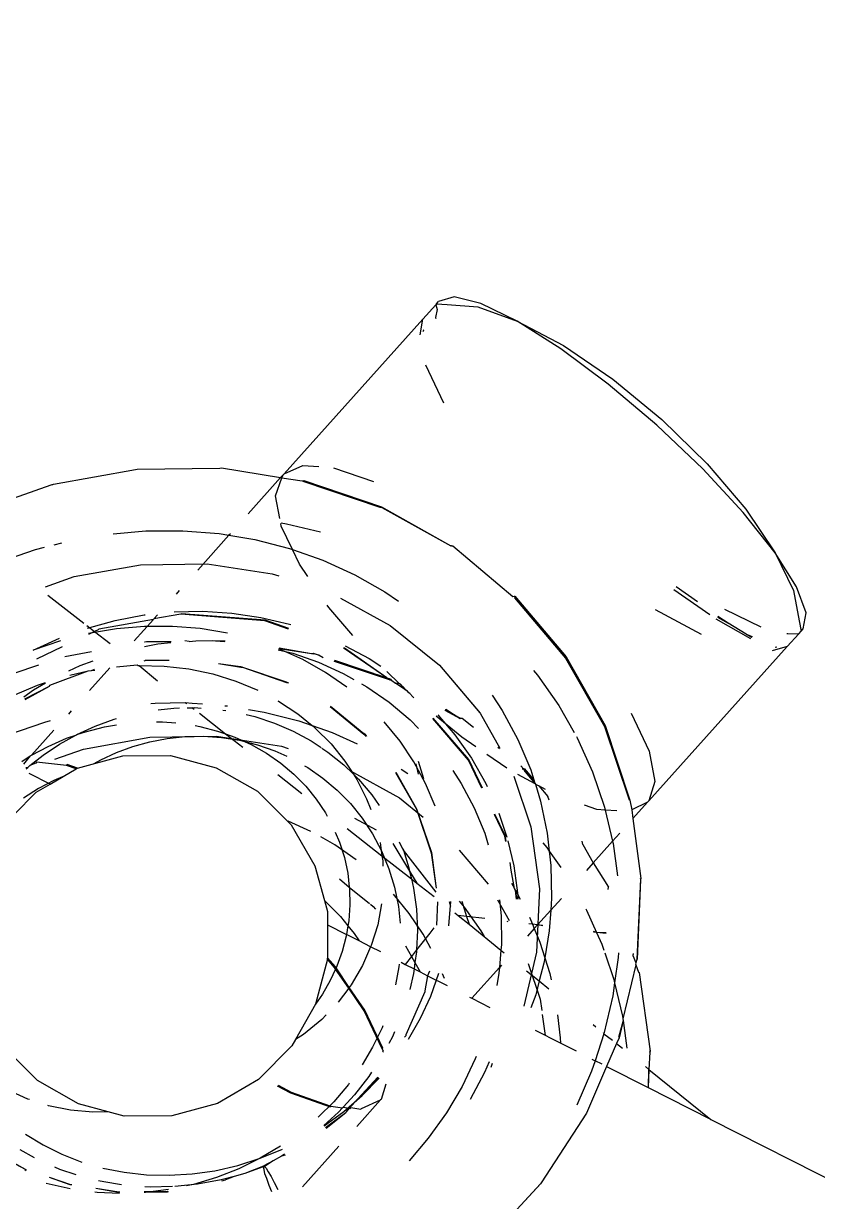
# Model space of a CAD drawing. Header units: millimetres. Extents: x -12551121 to 353735, y 112272 to 285506.
# Drawn here: x 95773.2 to 95814.5, y 175612.5 to 175673.8 of the extents above; entities that cross this region are included whole.
import ezdxf

# ---------------------------------------------------------------- set-up
doc = ezdxf.new("R2010")
doc.units = ezdxf.units.MM
doc.header["$MEASUREMENT"] = 0
doc.layers.add('+AT9-HATCH', color=8, linetype='Continuous')
doc.layers.add('+AT9_Hardscape', color=1, linetype='Continuous')

# ---------------------------------------------------------------- blocks, each defined once
blk = doc.blocks.new('hammock')
at = {"layer": '+AT9_Hardscape', "color": 1}
for p, q in [((-858.888, -1365.152), (-859.693, -1365.399)), ((-857.491, -1365.501), (-858.888, -1365.152)), ((-860.52, -1366.32), (-859.842, -1365.565)), ((-859.773, -1365.813), (-859.852, -1366.227)), ((-859.804, -1365.523), (-859.842, -1365.565)), ((-859.842, -1365.565), (-859.773, -1365.813)), ((-859.804, -1365.523), (-859.693, -1365.399)), ((-859.804, -1365.523), (-859.255, -1365.561)), ((-859.255, -1365.561), (-857.654, -1365.682)), ((-857.654, -1365.682), (-855.598, -1366.423)), ((-855.598, -1366.423), (-857.491, -1365.501)), ((-867.726, -1374.35), (-860.52, -1366.32)), ((-860.659, -1367.126), (-860.52, -1366.32)), ((-859.852, -1366.227), (-859.834, -1366.276)), ((-853.338, -1367.856), (-855.598, -1366.423)), ((-855.598, -1366.423), (-853.19, -1367.69)), ((-860.469, -1366.913), (-860.507, -1366.956)), ((-860.501, -1366.863), (-860.469, -1366.913)), ((-853.19, -1367.69), (-850.632, -1369.441)), ((-850.865, -1369.701), (-853.338, -1367.856)), ((-859.421, -1370.683), (-860.366, -1368.705)), ((-850.632, -1369.441), (-848.085, -1371.54)), ((-848.348, -1371.833), (-850.865, -1369.701)), ((-845.957, -1374.106), (-848.348, -1371.833)), ((-848.085, -1371.54), (-845.724, -1373.846)), ((-845.724, -1373.846), (-843.708, -1376.2)), ((-879.723, -1374.897), (-875.454, -1374.131)), ((-875.454, -1374.131), (-875.374, -1374.113)), ((-875.374, -1374.113), (-871.075, -1374.068)), ((-871.075, -1374.068), (-870.991, -1374.049)), ((-870.991, -1374.049), (-867.91, -1374.555)), ((-867.787, -1374.418), (-867.91, -1374.555)), ((-867.84, -1374.566), (-867.787, -1374.418)), ((-867.787, -1374.418), (-867.726, -1374.35)), ((-867.726, -1374.35), (-866.759, -1373.923)), ((-866.759, -1373.923), (-865.918, -1373.985)), ((-865.155, -1374.041), (-863.084, -1374.765)), ((-843.856, -1376.366), (-845.957, -1374.106)), ((-883.987, -1376.395), (-879.844, -1374.934)), ((-879.844, -1374.934), (-879.803, -1374.915)), ((-879.803, -1374.915), (-879.752, -1374.906)), ((-879.752, -1374.906), (-879.723, -1374.897)), ((-869.592, -1376.43), (-867.91, -1374.555)), ((-868.169, -1375.494), (-867.84, -1374.566)), ((-867.91, -1374.555), (-867.84, -1374.566)), ((-867.84, -1374.566), (-866.797, -1374.727)), ((-866.797, -1374.727), (-866.708, -1374.709)), ((-866.797, -1374.727), (-866.699, -1374.754)), ((-866.708, -1374.709), (-862.655, -1376.072)), ((-866.699, -1374.754), (-862.751, -1376.087)), ((-867.951, -1376.682), (-868.169, -1375.494)), ((-862.751, -1376.087), (-862.652, -1376.114)), ((-862.655, -1376.072), (-859.06, -1378.107)), ((-862.652, -1376.114), (-859.06, -1378.107)), ((-843.708, -1376.2), (-842.189, -1378.458)), ((-867.878, -1377.076), (-867.902, -1376.947)), ((-867.887, -1376.908), (-867.598, -1376.951)), ((-867.598, -1376.951), (-865.83, -1377.37)), ((-842.189, -1378.458), (-843.856, -1376.366)), ((-876.622, -1377.47), (-874.916, -1377.322)), ((-874.916, -1377.322), (-872.998, -1377.316)), ((-872.998, -1377.316), (-871.105, -1377.468)), ((-872.224, -1379.362), (-870.6, -1377.552)), ((-871.105, -1377.468), (-870.6, -1377.552)), ((-870.527, -1377.471), (-870.6, -1377.552)), ((-870.6, -1377.552), (-869.249, -1377.777)), ((-867.3, -1378.291), (-867.878, -1377.076)), ((-880.664, -1378.301), (-880.19, -1378.18)), ((-879.683, -1378.05), (-879.299, -1377.952)), ((-869.249, -1377.777), (-867.446, -1378.24)), ((-859.015, -1378.105), (-859.06, -1378.107)), ((-859.015, -1378.105), (-858.955, -1378.097)), ((-858.955, -1378.097), (-855.832, -1380.729)), ((-882.528, -1378.942), (-880.664, -1378.301)), ((-867.446, -1378.24), (-867.3, -1378.291)), ((-866.936, -1379.056), (-867.3, -1378.291)), ((-867.3, -1378.291), (-865.709, -1378.851)), ((-841.068, -1380.24), (-842.189, -1378.458)), ((-842.189, -1378.458), (-841.23, -1380.421)), ((-878.655, -1379.704), (-875.208, -1379.083)), ((-878.655, -1379.704), (-875.208, -1379.083)), ((-878.655, -1379.704), (-875.208, -1379.083)), ((-875.208, -1379.083), (-871.736, -1379.033)), ((-875.208, -1379.083), (-871.736, -1379.033)), ((-875.208, -1379.083), (-871.736, -1379.033)), ((-871.736, -1379.033), (-868.343, -1379.556)), ((-871.736, -1379.033), (-868.343, -1379.556)), ((-871.736, -1379.033), (-868.343, -1379.556)), ((-866.499, -1379.696), (-866.936, -1379.056)), ((-865.709, -1378.851), (-864.051, -1379.604)), ((-880.134, -1380.228), (-878.655, -1379.704)), ((-880.134, -1380.228), (-878.655, -1379.704)), ((-880.134, -1380.228), (-878.655, -1379.704)), ((-868.343, -1379.556), (-868.009, -1379.668)), ((-868.343, -1379.556), (-868.009, -1379.668)), ((-868.343, -1379.556), (-868.009, -1379.668)), ((-864.051, -1379.604), (-862.483, -1380.494)), ((-873.185, -1380.433), (-873.349, -1380.616)), ((-862.483, -1380.494), (-861.783, -1380.981)), ((-847.456, -1380.377), (-845.584, -1381.674)), ((-846.232, -1381.023), (-847.328, -1380.234)), ((-841.23, -1380.421), (-840.937, -1382)), ((-840.57, -1381.591), (-841.068, -1380.24)), ((-880.013, -1380.67), (-878.156, -1382.119)), ((-865.404, -1381.301), (-865.483, -1381.186)), ((-864.794, -1380.821), (-862.206, -1382.237)), ((-864.794, -1380.821), (-862.206, -1382.237)), ((-864.794, -1380.821), (-862.206, -1382.237)), ((-855.832, -1380.729), (-855.77, -1380.725)), ((-855.77, -1380.725), (-855.722, -1380.722)), ((-855.729, -1380.759), (-855.77, -1380.725)), ((-855.729, -1380.759), (-855.747, -1380.803)), ((-855.747, -1380.803), (-853.086, -1383.941)), ((-853.064, -1383.902), (-855.729, -1380.759)), ((-855.722, -1380.722), (-853.054, -1383.869)), ((-876.511, -1381.979), (-875.011, -1381.698)), ((-875.011, -1381.698), (-874.964, -1381.693)), ((-873.094, -1381.659), (-874.503, -1381.901)), ((-874.314, -1381.691), (-874.503, -1381.901)), ((-873.447, -1381.539), (-871.964, -1381.508)), ((-873.071, -1381.634), (-873.094, -1381.659)), ((-868.731, -1381.996), (-873.094, -1381.659)), ((-868.708, -1381.97), (-873.071, -1381.634)), ((-871.964, -1381.508), (-870.441, -1381.603)), ((-870.441, -1381.603), (-868.935, -1381.827)), ((-868.935, -1381.827), (-867.457, -1382.177)), ((-864.153, -1382.765), (-865.404, -1381.301)), ((-846.012, -1382.718), (-848.406, -1381.436)), ((-845.192, -1381.805), (-844.628, -1382.118)), ((-844.628, -1382.118), (-845.173, -1381.784)), ((-844.824, -1381.394), (-842.931, -1382.317)), ((-840.729, -1382.418), (-840.57, -1381.591)), ((-877.986, -1382.251), (-877.593, -1382.558)), ((-877.964, -1382.377), (-876.511, -1381.979)), ((-876.45, -1382.42), (-877.913, -1382.669)), ((-877.396, -1382.464), (-877.593, -1382.558)), ((-877.373, -1382.438), (-877.396, -1382.464)), ((-874.526, -1381.927), (-877.373, -1382.438)), ((-874.984, -1382.293), (-876.45, -1382.42)), ((-875.53, -1383.046), (-874.526, -1381.927)), ((-873.527, -1382.289), (-874.984, -1382.293)), ((-874.503, -1381.901), (-874.526, -1381.927)), ((-872.089, -1382.404), (-873.527, -1382.289)), ((-870.683, -1382.639), (-872.089, -1382.404)), ((-867.495, -1382.431), (-868.731, -1381.996)), ((-867.48, -1382.402), (-868.708, -1381.97)), ((-867.457, -1382.177), (-867.381, -1382.202)), ((-862.206, -1382.237), (-859.647, -1384.315)), ((-862.206, -1382.237), (-859.647, -1384.315)), ((-862.206, -1382.237), (-859.647, -1384.315)), ((-845.27, -1381.892), (-843.473, -1382.921)), ((-843.696, -1382.69), (-844.628, -1382.118)), ((-840.937, -1382), (-840.84, -1382.542)), ((-840.84, -1382.542), (-840.729, -1382.418)), ((-880.786, -1383.529), (-879.409, -1382.899)), ((-879.362, -1383.039), (-880.786, -1383.529)), ((-877.593, -1382.558), (-877.906, -1382.708)), ((-877.593, -1382.558), (-876.786, -1383.187)), ((-874.97, -1383.098), (-874.889, -1383.08)), ((-874.889, -1383.08), (-873.611, -1383.079)), ((-872.66, -1383.07), (-872.899, -1383.051)), ((-872.66, -1383.07), (-872.329, -1383.048)), ((-872.329, -1383.048), (-871.475, -1383.033)), ((-871.475, -1383.033), (-871.295, -1383.045)), ((-871.295, -1383.045), (-870.8, -1383.038)), ((-871.295, -1383.045), (-870.812, -1383.078)), ((-843.41, -1382.851), (-843.696, -1382.69)), ((-843.696, -1382.69), (-843.379, -1382.816)), ((-843.696, -1382.69), (-843.41, -1382.851)), ((-843.41, -1382.851), (-843.442, -1382.886)), ((-843.379, -1382.816), (-843.41, -1382.851)), ((-841.585, -1382.653), (-841.534, -1382.666)), ((-841.555, -1383.339), (-840.955, -1382.671)), ((-841.534, -1382.666), (-840.955, -1382.671)), ((-840.955, -1382.671), (-840.84, -1382.542)), ((-879.273, -1383.363), (-880.606, -1384.002)), ((-879.14, -1383.85), (-877.75, -1383.599)), ((-874.998, -1383.335), (-874.295, -1383.202)), ((-874.995, -1383.103), (-874.97, -1383.098)), ((-874.295, -1383.202), (-873.616, -1383.132)), ((-868.031, -1383.506), (-867.284, -1383.692)), ((-866.751, -1384.02), (-868.004, -1383.451)), ((-867.995, -1383.435), (-866.312, -1383.694)), ((-867.981, -1383.405), (-866.312, -1383.694)), ((-867.284, -1383.692), (-865.945, -1384.155)), ((-866.312, -1383.694), (-866.223, -1383.676)), ((-866.312, -1383.694), (-866.214, -1383.721)), ((-866.223, -1383.676), (-865.899, -1383.785)), ((-864.603, -1383.45), (-864.645, -1383.435)), ((-864.58, -1383.424), (-864.625, -1383.408)), ((-862.391, -1384.965), (-864.603, -1383.45)), ((-862.391, -1384.965), (-864.58, -1383.424)), ((-864.545, -1383.298), (-863.307, -1383.968)), ((-848.762, -1391.369), (-841.555, -1383.339)), ((-841.555, -1383.339), (-842.341, -1383.565)), ((-842.097, -1383.38), (-842.182, -1383.387)), ((-881.764, -1384.716), (-880.493, -1384.298)), ((-878.334, -1384.325), (-877.667, -1384.077)), ((-876.442, -1384.393), (-875.374, -1384.289)), ((-875.374, -1384.289), (-875.327, -1384.326)), ((-875.009, -1384.081), (-874.959, -1384.072)), ((-874.959, -1384.072), (-873.714, -1384.054)), ((-874.959, -1384.072), (-874.936, -1384.054)), ((-874.936, -1384.054), (-873.714, -1384.054)), ((-871.151, -1384.228), (-869.976, -1384.406)), ((-871.151, -1384.228), (-869.993, -1384.381)), ((-865.569, -1384.691), (-866.751, -1384.02)), ((-865.899, -1383.785), (-866.214, -1383.721)), ((-865.945, -1384.155), (-864.654, -1384.736)), ((-865.899, -1383.785), (-865.694, -1383.902)), ((-865.128, -1384.092), (-862.266, -1385.054)), ((-862.391, -1384.965), (-865.128, -1384.092)), ((-865.1, -1384.054), (-862.391, -1384.965)), ((-863.307, -1383.968), (-862.705, -1384.368)), ((-859.647, -1384.315), (-857.535, -1386.805)), ((-859.647, -1384.315), (-857.535, -1386.805)), ((-859.647, -1384.315), (-857.542, -1386.793)), ((-853.086, -1383.941), (-851.069, -1387.504)), ((-851.044, -1387.47), (-853.064, -1383.902)), ((-853.054, -1383.869), (-851.032, -1387.441)), ((-879.909, -1385.344), (-877.928, -1384.6)), ((-878.932, -1384.605), (-878.334, -1384.325)), ((-878.872, -1384.823), (-877.928, -1384.6)), ((-877.928, -1384.6), (-877.743, -1384.578)), ((-876.793, -1384.453), (-877.849, -1385.63)), ((-877.743, -1384.578), (-877.588, -1384.523)), ((-877.743, -1384.578), (-877.582, -1384.56)), ((-875.327, -1384.326), (-875.273, -1384.322)), ((-875.273, -1384.322), (-873.963, -1384.358)), ((-875.273, -1384.322), (-874.315, -1385.115)), ((-873.963, -1384.358), (-872.68, -1384.507)), ((-872.68, -1384.507), (-871.434, -1384.767)), ((-871.434, -1384.767), (-870.235, -1385.135)), ((-869.993, -1384.381), (-869.901, -1384.42)), ((-869.976, -1384.406), (-869.901, -1384.42)), ((-869.901, -1384.42), (-869.871, -1384.402)), ((-869.901, -1384.42), (-867.625, -1385.177)), ((-869.901, -1384.42), (-867.612, -1385.201)), ((-864.465, -1385.458), (-865.569, -1384.691)), ((-864.654, -1384.736), (-864.106, -1385.046)), ((-861.724, -1385.283), (-862.384, -1384.639)), ((-854.756, -1384.583), (-854.547, -1384.828)), ((-854.547, -1384.828), (-853.439, -1386.407)), ((-881.829, -1385.882), (-880.555, -1385.341)), ((-881.221, -1386.063), (-879.939, -1385.394)), ((-881.208, -1386.089), (-879.939, -1385.394)), ((-880.774, -1385.599), (-880.138, -1385.232)), ((-880.555, -1385.341), (-880.148, -1385.207)), ((-879.939, -1385.394), (-879.909, -1385.344)), ((-870.235, -1385.135), (-869.095, -1385.607)), ((-867.625, -1385.177), (-867.559, -1385.208)), ((-867.612, -1385.201), (-867.559, -1385.208)), ((-867.559, -1385.208), (-867.534, -1385.216)), ((-867.534, -1385.216), (-867.495, -1385.237)), ((-863.697, -1385.277), (-863.422, -1385.432)), ((-863.422, -1385.432), (-862.26, -1386.24)), ((-862.391, -1384.965), (-862.271, -1385.005)), ((-862.271, -1385.005), (-862.17, -1385.039)), ((-862.266, -1385.054), (-862.271, -1385.005)), ((-862.266, -1385.054), (-862.237, -1385.07)), ((-862.237, -1385.07), (-862.168, -1385.082)), ((-862.17, -1385.039), (-862.168, -1385.082)), ((-862.168, -1385.082), (-862.126, -1385.104)), ((-862.126, -1385.104), (-861.934, -1385.236)), ((-861.724, -1385.283), (-861.934, -1385.236)), ((-861.392, -1385.607), (-861.934, -1385.236)), ((-861.645, -1385.326), (-861.724, -1385.283)), ((-861.628, -1385.377), (-861.645, -1385.326)), ((-861.557, -1385.416), (-861.628, -1385.377)), ((-861.557, -1385.416), (-861.5, -1385.474)), ((-861.392, -1385.607), (-861.5, -1385.474)), ((-881.277, -1385.95), (-880.774, -1385.599)), ((-868.058, -1386.157), (-868.021, -1386.176)), ((-861.318, -1385.658), (-861.392, -1385.607)), ((-861.249, -1385.747), (-861.318, -1385.658)), ((-861.191, -1385.786), (-861.249, -1385.747)), ((-861.028, -1385.962), (-861.191, -1385.786)), ((-860.982, -1386.001), (-861.028, -1385.962)), ((-856.914, -1385.876), (-856.382, -1386.671)), ((-878.798, -1386.688), (-878.949, -1386.856)), ((-874.668, -1386.31), (-874.431, -1386.289)), ((-874.431, -1386.289), (-872.87, -1386.242)), ((-874.286, -1386.625), (-873.462, -1386.54)), ((-873.462, -1386.54), (-873.17, -1386.534)), ((-872.87, -1386.242), (-872.798, -1386.298)), ((-872.87, -1386.242), (-872.514, -1386.283)), ((-872.78, -1386.526), (-872.514, -1386.52)), ((-872.537, -1386.502), (-872.514, -1386.52)), ((-872.514, -1386.283), (-871.971, -1386.326)), ((-872.514, -1386.52), (-872.399, -1386.518)), ((-872.514, -1386.52), (-872.407, -1386.604)), ((-872.399, -1386.518), (-872.045, -1386.54)), ((-870.92, -1386.646), (-870.767, -1386.668)), ((-870.818, -1386.419), (-870.674, -1386.431)), ((-869.579, -1386.609), (-868.764, -1386.745)), ((-868.764, -1386.745), (-866.961, -1387.207)), ((-868.021, -1386.176), (-867.024, -1386.837)), ((-865.341, -1386.46), (-863.58, -1387.89)), ((-865.323, -1386.44), (-863.574, -1387.855)), ((-862.26, -1386.24), (-861.178, -1387.153)), ((-859.366, -1386.641), (-858.576, -1387.074)), ((-858.576, -1387.074), (-859.345, -1386.627)), ((-859.312, -1386.603), (-858.576, -1387.074)), ((-856.382, -1386.671), (-855.568, -1388.18)), ((-853.439, -1386.407), (-852.64, -1387.81)), ((-882.044, -1387.909), (-880.179, -1387.268)), ((-880.179, -1387.268), (-879.882, -1387.192)), ((-877.565, -1387.481), (-876.578, -1387.123)), ((-876.578, -1387.123), (-876.457, -1387.09)), ((-874.376, -1387.257), (-874.055, -1387.256)), ((-874.055, -1387.256), (-873.358, -1387.312)), ((-872.139, -1386.812), (-870.772, -1387.878)), ((-869.712, -1386.876), (-869.247, -1386.986)), ((-869.247, -1386.986), (-868.238, -1387.319)), ((-868.238, -1387.319), (-867.263, -1387.74)), ((-867.024, -1386.837), (-866.276, -1387.448)), ((-866.961, -1387.207), (-866.276, -1387.448)), ((-861.701, -1388.258), (-862.525, -1387.249)), ((-861.178, -1387.153), (-860.745, -1387.595)), ((-858.145, -1389.246), (-860, -1387.08)), ((-858.122, -1389.22), (-859.972, -1387.061)), ((-858.481, -1388.061), (-859.822, -1386.957)), ((-859.725, -1386.89), (-858.843, -1387.924)), ((-858.53, -1387.072), (-858.576, -1387.074)), ((-858.53, -1387.072), (-858.471, -1387.064)), ((-858.471, -1387.064), (-857.884, -1387.54)), ((-857.535, -1386.805), (-856.506, -1388.625)), ((-857.535, -1386.805), (-856.506, -1388.625)), ((-857.535, -1386.805), (-856.506, -1388.625)), ((-849.675, -1386.8), (-848.732, -1388.78)), ((-879.7, -1387.693), (-880.867, -1388.993)), ((-879.417, -1388.42), (-878.572, -1387.947)), ((-879.045, -1388.11), (-878.572, -1387.947)), ((-878.572, -1387.947), (-878.513, -1387.915)), ((-878.513, -1387.915), (-877.565, -1387.481)), ((-878.513, -1387.915), (-878.062, -1387.772)), ((-878.062, -1387.772), (-877.064, -1387.517)), ((-877.064, -1387.517), (-876.44, -1387.411)), ((-872.36, -1387.454), (-872.115, -1387.495)), ((-872.115, -1387.495), (-871.187, -1387.733)), ((-871.187, -1387.733), (-870.772, -1387.878)), ((-870.772, -1387.878), (-870.296, -1388.046)), ((-870.772, -1387.878), (-869.877, -1388.577)), ((-867.263, -1387.74), (-866.33, -1388.245)), ((-866.276, -1387.448), (-866.11, -1387.583)), ((-866.276, -1387.448), (-865.224, -1387.818)), ((-866.11, -1387.583), (-865.289, -1388.407)), ((-865.224, -1387.818), (-863.933, -1388.405)), ((-863.58, -1387.89), (-863.468, -1388.023)), ((-863.484, -1387.933), (-863.574, -1387.855)), ((-863.484, -1387.933), (-863.447, -1388.005)), ((-858.843, -1387.924), (-857.982, -1389.15)), ((-851.069, -1387.504), (-849.782, -1391.312)), ((-849.742, -1391.323), (-851.044, -1387.47)), ((-851.032, -1387.441), (-849.742, -1391.323)), ((-880.867, -1388.993), (-880.004, -1388.53)), ((-880.27, -1388.993), (-879.417, -1388.42)), ((-880.004, -1388.53), (-879.045, -1388.11)), ((-878.17, -1388.672), (-874.723, -1388.05)), ((-878.17, -1388.672), (-874.723, -1388.05)), ((-876.455, -1388.851), (-875.603, -1388.535)), ((-875.603, -1388.535), (-874.717, -1388.288)), ((-874.723, -1388.05), (-871.251, -1388)), ((-874.723, -1388.05), (-871.251, -1388)), ((-874.717, -1388.288), (-873.805, -1388.115)), ((-873.805, -1388.115), (-872.874, -1388.02)), ((-872.893, -1388.024), (-871.251, -1388)), ((-872.874, -1388.02), (-871.933, -1388.003)), ((-871.933, -1388.003), (-870.988, -1388.068)), ((-871.251, -1388), (-867.859, -1388.523)), ((-871.251, -1388), (-867.859, -1388.523)), ((-871.251, -1388), (-867.859, -1388.523)), ((-870.988, -1388.068), (-870.049, -1388.216)), ((-870.296, -1388.046), (-869.449, -1388.431)), ((-870.049, -1388.216), (-869.122, -1388.446)), ((-869.449, -1388.431), (-868.651, -1388.884)), ((-869.122, -1388.446), (-868.216, -1388.759)), ((-867.859, -1388.523), (-867.524, -1388.635)), ((-867.859, -1388.523), (-867.524, -1388.635)), ((-867.859, -1388.523), (-867.524, -1388.635)), ((-866.33, -1388.245), (-865.804, -1388.595)), ((-865.289, -1388.407), (-864.565, -1389.3)), ((-860.983, -1389.332), (-861.701, -1388.258)), ((-857.75, -1388.561), (-858.481, -1388.061)), ((-856.608, -1388.577), (-856.533, -1388.638)), ((-855.568, -1388.18), (-854.904, -1389.752)), ((-852.52, -1388.021), (-852.484, -1388.085)), ((-852.484, -1388.085), (-851.691, -1389.85)), ((-881.371, -1389.312), (-880.932, -1389.028)), ((-880.932, -1389.028), (-881.283, -1389.457)), ((-880.95, -1389.534), (-880.27, -1388.993)), ((-880.932, -1389.028), (-880.867, -1388.993)), ((-879.65, -1389.195), (-878.17, -1388.672)), ((-879.65, -1389.195), (-878.17, -1388.672)), ((-878.481, -1389.666), (-876.112, -1389.021)), ((-877.269, -1389.234), (-876.455, -1388.851)), ((-876.112, -1389.021), (-873.645, -1389.012)), ((-873.645, -1389.012), (-871.261, -1389.641)), ((-868.651, -1388.884), (-867.908, -1389.4)), ((-868.216, -1388.759), (-867.588, -1389.042)), ((-865.767, -1388.619), (-865.447, -1388.832)), ((-865.447, -1388.832), (-864.622, -1389.498)), ((-857.412, -1390.702), (-858.122, -1389.22)), ((-857.982, -1389.15), (-857.24, -1390.455)), ((-856.141, -1389.661), (-857.185, -1388.947)), ((-848.732, -1388.78), (-848.441, -1390.362)), ((-881.065, -1389.626), (-881.168, -1389.648)), ((-881.139, -1389.695), (-881.065, -1389.626)), ((-881.065, -1389.626), (-880.95, -1389.534)), ((-880.647, -1389.398), (-880.95, -1389.534)), ((-880.611, -1389.358), (-880.647, -1389.398)), ((-879.046, -1389.519), (-880.611, -1389.358)), ((-879.905, -1390.492), (-878.54, -1389.697)), ((-879.01, -1389.48), (-879.046, -1389.519)), ((-878.54, -1389.697), (-879.046, -1389.519)), ((-878.481, -1389.666), (-879.01, -1389.48)), ((-878.54, -1389.697), (-878.481, -1389.666)), ((-877.604, -1389.427), (-877.269, -1389.234)), ((-871.261, -1389.641), (-869.12, -1390.866)), ((-867.908, -1389.4), (-867.226, -1389.974)), ((-866.662, -1389.537), (-866.501, -1389.628)), ((-866.501, -1389.628), (-865.707, -1390.179)), ((-864.622, -1389.498), (-864.12, -1389.985)), ((-864.565, -1389.3), (-864.12, -1389.985)), ((-864.31, -1389.788), (-861.721, -1391.205)), ((-864.31, -1389.788), (-861.721, -1391.205)), ((-864.31, -1389.788), (-861.721, -1391.205)), ((-861.639, -1389.711), (-861.298, -1389.948)), ((-860.374, -1390.46), (-860.983, -1389.332)), ((-860.885, -1389.447), (-860.757, -1389.974)), ((-860.76, -1389.299), (-860.479, -1390.2)), ((-858.954, -1389.786), (-858.511, -1390.458)), ((-857.442, -1390.713), (-858.145, -1389.246)), ((-855.418, -1389.542), (-855.285, -1389.692)), ((-855.347, -1389.696), (-855.285, -1389.692)), ((-855.285, -1389.692), (-855.237, -1389.69)), ((-855.244, -1389.726), (-855.285, -1389.692)), ((-855.244, -1389.726), (-855.262, -1389.77)), ((-855.262, -1389.77), (-854.677, -1390.476)), ((-854.74, -1390.276), (-855.244, -1389.726)), ((-855.237, -1389.69), (-854.74, -1390.276)), ((-854.904, -1389.752), (-854.74, -1390.276)), ((-879.905, -1390.492), (-880.989, -1389.942)), ((-879.705, -1390.305), (-880.51, -1390.729)), ((-879.255, -1390.114), (-879.705, -1390.305)), ((-868.06, -1389.994), (-866.8, -1390.977)), ((-867.226, -1389.974), (-866.608, -1390.6)), ((-865.707, -1390.179), (-864.965, -1390.805)), ((-864.12, -1389.985), (-863.861, -1390.237)), ((-864.12, -1389.985), (-863.946, -1390.254)), ((-863.946, -1390.254), (-863.436, -1391.259)), ((-863.861, -1390.237), (-863.172, -1391.045)), ((-861.937, -1389.883), (-860.846, -1391.805)), ((-861.915, -1389.871), (-860.836, -1391.777)), ((-861.915, -1389.871), (-860.846, -1391.805)), ((-855.782, -1390.085), (-854.896, -1392.709)), ((-855.782, -1390.085), (-854.896, -1392.709)), ((-855.782, -1390.085), (-854.896, -1392.709)), ((-854.677, -1390.476), (-855.564, -1390.002)), ((-854.74, -1390.276), (-854.686, -1390.45)), ((-851.691, -1389.85), (-851.066, -1391.69)), ((-848.441, -1390.362), (-848.762, -1391.369)), ((-881.797, -1392.093), (-880.623, -1390.91)), ((-880.51, -1390.729), (-881.284, -1391.225)), ((-880.623, -1390.91), (-879.905, -1390.492)), ((-869.12, -1390.866), (-867.369, -1392.604)), ((-866.608, -1390.6), (-866.058, -1391.274)), ((-864.965, -1390.805), (-864.283, -1391.502)), ((-863.172, -1391.045), (-862.781, -1391.602)), ((-859.878, -1391.635), (-860.374, -1390.46)), ((-858.511, -1390.458), (-857.842, -1391.722)), ((-857.24, -1390.455), (-857.17, -1390.61)), ((-854.686, -1390.45), (-854.652, -1390.489)), ((-854.677, -1390.476), (-854.686, -1390.45)), ((-854.652, -1390.489), (-854.677, -1390.476)), ((-854.652, -1390.489), (-854.395, -1391.375)), ((-854.652, -1390.489), (-854.482, -1390.58)), ((-854.134, -1390.766), (-854.482, -1390.58)), ((-854.482, -1390.58), (-854.008, -1391.14)), ((-866.058, -1391.274), (-865.579, -1391.989)), ((-864.283, -1391.502), (-863.668, -1392.264)), ((-863.436, -1391.259), (-863.226, -1391.814)), ((-861.721, -1391.205), (-860.49, -1392.205)), ((-861.721, -1391.205), (-860.49, -1392.205)), ((-861.721, -1391.205), (-860.49, -1392.205)), ((-854.395, -1391.375), (-854.043, -1393.037)), ((-853.946, -1391.322), (-854.008, -1391.14)), ((-851.455, -1391.815), (-852.103, -1391.588)), ((-849.742, -1391.323), (-849.647, -1391.835)), ((-848.823, -1391.438), (-849.647, -1391.835)), ((-848.823, -1391.438), (-849.585, -1392.287)), ((-848.823, -1391.438), (-848.762, -1391.369)), ((-865.579, -1391.989), (-865.485, -1392.164)), ((-864.06, -1392.265), (-862.948, -1392.867)), ((-863.668, -1392.264), (-863.125, -1393.087)), ((-860.846, -1391.805), (-860.081, -1394.07)), ((-860.836, -1391.777), (-860.07, -1394.045)), ((-857.842, -1391.722), (-857.295, -1393.052)), ((-856.254, -1393.192), (-856.793, -1392.067)), ((-856.231, -1393.167), (-856.762, -1392.058)), ((-856.564, -1392.001), (-856.139, -1393.252)), ((-851.029, -1391.846), (-851.455, -1391.815)), ((-851.066, -1391.69), (-851.029, -1391.846)), ((-850.423, -1391.891), (-851.029, -1391.846)), ((-851.029, -1391.846), (-850.645, -1393.468)), ((-849.647, -1391.835), (-849.585, -1392.287)), ((-866.344, -1392.952), (-867.519, -1392.418)), ((-867.369, -1392.604), (-866.128, -1394.735)), ((-864.457, -1392.805), (-862.64, -1394.222)), ((-854.896, -1392.709), (-854.447, -1395.943)), ((-854.896, -1392.709), (-854.447, -1395.943)), ((-854.896, -1392.709), (-854.447, -1395.943)), ((-849.585, -1392.287), (-849.169, -1395.409)), ((-865.084, -1393.658), (-865.821, -1393.24)), ((-865.07, -1392.987), (-864.847, -1393.516)), ((-863.125, -1393.087), (-862.66, -1393.965)), ((-861.741, -1393.493), (-861.593, -1393.823)), ((-857.295, -1393.052), (-857.112, -1393.656)), ((-856.202, -1393.472), (-856.254, -1393.192)), ((-856.175, -1393.467), (-856.231, -1393.167)), ((-856.091, -1393.45), (-855.785, -1394.743)), ((-854.043, -1393.037), (-853.935, -1393.976)), ((-852.193, -1393.628), (-852.217, -1393.458)), ((-850.645, -1393.468), (-851.65, -1394.588)), ((-850.263, -1393.042), (-850.645, -1393.468)), ((-850.645, -1393.468), (-850.616, -1393.589)), ((-863.981, -1394.425), (-865.084, -1393.658)), ((-864.847, -1393.516), (-864.596, -1394.316)), ((-862.74, -1393.531), (-862.64, -1394.222)), ((-862.66, -1393.965), (-862.279, -1394.892)), ((-862.079, -1393.59), (-861.205, -1395.017)), ((-861.593, -1393.823), (-861.517, -1393.932)), ((-859.822, -1396.117), (-861.517, -1393.932)), ((-861.517, -1393.932), (-861.245, -1394.846)), ((-860.081, -1394.07), (-859.829, -1395.784)), ((-860.07, -1394.045), (-859.829, -1395.784)), ((-858.615, -1393.927), (-857.111, -1395.697)), ((-858.615, -1393.928), (-857.111, -1395.701)), ((-858.615, -1393.928), (-857.111, -1395.701)), ((-854.271, -1393.55), (-854.062, -1393.795)), ((-854.062, -1393.795), (-853.935, -1393.976)), ((-853.935, -1393.976), (-853.849, -1394.723)), ((-853.935, -1393.976), (-853.334, -1394.832)), ((-852.193, -1393.628), (-851.65, -1394.588)), ((-850.616, -1393.589), (-850.383, -1395.266)), ((-864.596, -1394.316), (-864.423, -1395.131)), ((-862.64, -1394.222), (-862.602, -1394.484)), ((-862.64, -1394.222), (-861.111, -1395.415)), ((-862.602, -1394.484), (-862.593, -1394.761)), ((-855.924, -1394.961), (-855.968, -1394.571)), ((-853.849, -1394.723), (-853.814, -1396.42)), ((-851.65, -1394.588), (-852.005, -1394.984)), ((-851.65, -1394.588), (-850.863, -1395.851)), ((-866.128, -1394.735), (-865.626, -1396.551)), ((-864.423, -1395.131), (-864.341, -1395.846)), ((-862.279, -1394.892), (-861.986, -1395.86)), ((-861.245, -1394.846), (-861.205, -1395.017)), ((-861.205, -1395.017), (-860.825, -1395.638)), ((-861.205, -1395.017), (-861.111, -1395.415)), ((-855.744, -1395.923), (-855.924, -1394.961)), ((-855.785, -1394.743), (-855.574, -1396.261)), ((-864.856, -1395.427), (-864.341, -1395.846)), ((-864.341, -1395.846), (-864.328, -1395.954)), ((-864.341, -1395.846), (-863.293, -1396.696)), ((-864.328, -1395.954), (-864.311, -1396.779)), ((-861.986, -1395.86), (-861.785, -1396.863)), ((-861.111, -1395.415), (-860.995, -1395.905)), ((-861.111, -1395.415), (-860.825, -1395.638)), ((-860.995, -1395.905), (-860.843, -1396.992)), ((-860.825, -1395.638), (-859.931, -1396.335)), ((-859.829, -1395.784), (-859.826, -1395.911)), ((-855.897, -1395.638), (-855.744, -1395.923)), ((-855.701, -1396.002), (-855.744, -1395.923)), ((-854.447, -1395.943), (-854.604, -1399.235)), ((-854.447, -1395.943), (-854.604, -1399.235)), ((-854.447, -1395.943), (-854.604, -1399.235)), ((-850.868, -1395.969), (-850.863, -1395.851)), ((-849.192, -1395.463), (-849.39, -1399.617)), ((-849.363, -1399.598), (-849.165, -1395.44)), ((-849.192, -1395.463), (-849.363, -1399.598)), ((-849.201, -1395.395), (-849.192, -1395.463)), ((-849.169, -1395.409), (-849.192, -1395.463)), ((-849.165, -1395.44), (-849.169, -1395.409)), ((-865.626, -1396.551), (-864.804, -1397.374)), ((-865.626, -1396.551), (-865.48, -1397.115)), ((-861.217, -1397.225), (-862.04, -1396.216)), ((-856.63, -1396.516), (-856.021, -1397.592)), ((-856.63, -1396.516), (-856.021, -1397.592)), ((-856.63, -1396.516), (-856.021, -1397.592)), ((-856.523, -1396.513), (-856.439, -1397.338)), ((-855.639, -1396.483), (-855.701, -1396.002)), ((-855.701, -1396.002), (-855.445, -1396.476)), ((-855.611, -1396.482), (-855.701, -1396.002)), ((-855.574, -1396.261), (-855.564, -1396.48)), ((-853.814, -1396.42), (-853.859, -1397.049)), ((-853.307, -1396.434), (-853.859, -1397.049)), ((-865.48, -1397.115), (-865.478, -1397.813)), ((-864.311, -1396.779), (-864.371, -1397.599)), ((-863.237, -1396.742), (-863.095, -1396.857)), ((-863.095, -1396.857), (-862.983, -1396.99)), ((-862.655, -1396.722), (-862.863, -1397.808)), ((-861.785, -1396.863), (-861.697, -1397.731)), ((-860.843, -1396.992), (-860.794, -1398.1)), ((-859.749, -1396.623), (-859.806, -1397.825)), ((-859.156, -1397.857), (-859.065, -1396.6)), ((-859.14, -1396.602), (-859.083, -1396.834)), ((-858.62, -1396.584), (-858.358, -1396.891)), ((-858.488, -1396.58), (-858.24, -1397.375)), ((-858.358, -1396.891), (-857.497, -1398.118)), ((-853.859, -1397.049), (-854.545, -1397.813)), ((-853.859, -1397.049), (-853.936, -1398.116)), ((-852.035, -1396.988), (-851.999, -1397.052)), ((-851.999, -1397.052), (-851.479, -1398.209)), ((-864.804, -1397.374), (-864.413, -1397.856)), ((-864.371, -1397.599), (-864.413, -1397.856)), ((-860.498, -1398.299), (-861.217, -1397.225)), ((-858.842, -1397.194), (-858.682, -1397.323)), ((-858.24, -1397.375), (-858.682, -1397.323)), ((-858.682, -1397.323), (-858.112, -1397.783)), ((-857.287, -1397.488), (-858.24, -1397.375)), ((-858.24, -1397.375), (-858.112, -1397.783)), ((-858.112, -1397.783), (-856.453, -1399.122)), ((-856.439, -1397.338), (-856.428, -1398.828)), ((-856.068, -1397.652), (-856.131, -1397.644)), ((-854.816, -1397.781), (-854.999, -1397.759)), ((-854.973, -1397.408), (-854.816, -1397.781)), ((-854.545, -1397.813), (-854.816, -1397.781)), ((-854.816, -1397.781), (-854.72, -1398.008)), ((-865.478, -1397.813), (-865.471, -1399.524)), ((-865.478, -1397.813), (-864.489, -1398.315)), ((-864.504, -1398.408), (-864.71, -1399.2)), ((-864.489, -1398.315), (-864.504, -1398.408)), ((-864.413, -1397.856), (-864.489, -1398.315)), ((-863.833, -1398.648), (-864.489, -1398.315)), ((-864.413, -1397.856), (-864.08, -1398.267)), ((-864.08, -1398.267), (-863.833, -1398.648)), ((-862.863, -1397.808), (-863.198, -1398.886)), ((-860.794, -1398.1), (-860.842, -1399.12)), ((-860.145, -1398.239), (-860.842, -1399.12)), ((-860.101, -1399.035), (-860.498, -1398.299)), ((-859.944, -1397.975), (-860.145, -1398.239)), ((-857.497, -1398.118), (-857.327, -1398.416)), ((-854.72, -1398.008), (-855.077, -1398.407)), ((-854.545, -1397.813), (-854.72, -1398.008)), ((-854.72, -1398.008), (-854.42, -1398.719)), ((-854.288, -1397.844), (-854.545, -1397.813)), ((-854.279, -1397.869), (-854.545, -1397.813)), ((-853.936, -1398.116), (-854.168, -1399.52)), ((-851.479, -1398.209), (-851.64, -1398.157)), ((-851.479, -1398.209), (-851.629, -1398.191)), ((-850.977, -1398.236), (-851.479, -1398.209)), ((-850.978, -1398.27), (-851.479, -1398.209)), ((-851.479, -1398.209), (-851.206, -1398.817)), ((-863.228, -1398.955), (-863.833, -1398.648)), ((-863.228, -1398.955), (-863.657, -1399.931)), ((-863.198, -1398.886), (-863.228, -1398.955)), ((-862.703, -1399.221), (-863.228, -1398.955)), ((-861.417, -1398.909), (-861.108, -1399.455)), ((-856.428, -1398.828), (-856.453, -1399.122)), ((-854.42, -1398.719), (-854.168, -1399.52)), ((-851.206, -1398.817), (-851.098, -1399.135)), ((-865.476, -1399.6), (-866.094, -1401.942)), ((-865.471, -1399.524), (-865.476, -1399.6)), ((-865.476, -1399.6), (-865.471, -1399.553)), ((-865.101, -1400.038), (-865.476, -1399.6)), ((-865.065, -1399.998), (-865.476, -1399.6)), ((-865.065, -1399.998), (-865.471, -1399.524)), ((-864.71, -1399.2), (-864.985, -1399.968)), ((-861.108, -1399.455), (-861.433, -1399.866)), ((-860.842, -1399.12), (-861.108, -1399.455)), ((-861.108, -1399.455), (-860.925, -1399.777)), ((-860.847, -1399.219), (-860.925, -1399.777)), ((-860.842, -1399.12), (-860.847, -1399.219)), ((-856.453, -1399.122), (-856.531, -1400.027)), ((-856.453, -1399.122), (-856.276, -1399.265)), ((-854.604, -1399.235), (-855.258, -1402.041)), ((-854.604, -1399.235), (-855.258, -1402.041)), ((-854.604, -1399.235), (-855.258, -1402.041)), ((-854.168, -1399.52), (-854.214, -1399.797)), ((-854.168, -1399.52), (-853.91, -1400.343)), ((-851.05, -1399.276), (-850.582, -1400.657)), ((-850.352, -1399.505), (-850.539, -1400.836)), ((-850.341, -1399.263), (-850.352, -1399.505)), ((-849.58, -1399.443), (-849.573, -1399.356)), ((-849.58, -1399.443), (-849.429, -1399.782)), ((-849.57, -1399.299), (-849.573, -1399.356)), ((-849.39, -1399.617), (-849.429, -1399.782)), ((-849.39, -1399.617), (-849.363, -1399.598)), ((-865.051, -1400.111), (-865.326, -1400.708)), ((-865.065, -1399.998), (-865.101, -1400.038)), ((-865.051, -1400.111), (-865.101, -1400.038)), ((-865.026, -1400.056), (-865.065, -1399.998)), ((-865.026, -1400.056), (-865.051, -1400.111)), ((-864.371, -1401.105), (-865.051, -1400.111)), ((-864.985, -1399.968), (-865.026, -1400.056)), ((-864.338, -1401.062), (-865.026, -1400.056)), ((-863.657, -1399.931), (-864.239, -1400.93)), ((-861.763, -1400.003), (-861.932, -1400.936)), ((-861.751, -1399.861), (-861.763, -1400.003)), ((-861.638, -1399.761), (-861.433, -1399.866)), ((-861.433, -1399.866), (-860.971, -1400.1)), ((-860.971, -1400.1), (-861.005, -1400.341)), ((-860.925, -1399.777), (-860.971, -1400.1)), ((-860.971, -1400.1), (-860.65, -1400.263)), ((-860.925, -1399.777), (-860.65, -1400.263)), ((-860.172, -1400.214), (-860.266, -1400.458)), ((-856.531, -1400.027), (-857.966, -1401.625)), ((-856.531, -1400.027), (-856.557, -1400.33)), ((-856.426, -1399.909), (-856.531, -1400.027)), ((-855.122, -1400.196), (-854.457, -1400.732)), ((-855.036, -1399.826), (-854.811, -1400.492)), ((-855.036, -1399.826), (-854.411, -1401.676)), ((-855.036, -1399.826), (-854.411, -1401.676)), ((-854.214, -1399.797), (-854.457, -1400.732)), ((-849.431, -1399.883), (-850.111, -1402.708)), ((-849.429, -1399.782), (-849.443, -1399.846)), ((-849.443, -1399.846), (-849.431, -1399.883)), ((-849.431, -1399.883), (-849.297, -1400.279)), ((-865.326, -1400.708), (-865.728, -1401.413)), ((-861.005, -1400.341), (-861.198, -1401.168)), ((-860.65, -1400.263), (-860.266, -1400.458)), ((-860.266, -1400.458), (-860.413, -1401.246)), ((-860.266, -1400.458), (-859.254, -1400.971)), ((-860.106, -1401.514), (-859.68, -1400.324)), ((-859.394, -1400.602), (-859.493, -1400.366)), ((-856.557, -1400.33), (-856.671, -1400.962)), ((-854.457, -1400.732), (-854.644, -1401.45)), ((-854.457, -1400.732), (-853.952, -1401.14)), ((-853.91, -1400.343), (-853.842, -1400.667)), ((-850.539, -1400.836), (-850.632, -1401.499)), ((-850.582, -1400.657), (-850.539, -1400.836)), ((-850.539, -1400.836), (-850.132, -1402.556)), ((-849.297, -1400.279), (-849.257, -1400.29)), ((-849.257, -1400.29), (-848.684, -1404.376)), ((-865.728, -1401.413), (-866.094, -1401.942)), ((-864.371, -1401.105), (-864.921, -1401.838)), ((-864.338, -1401.062), (-864.371, -1401.105)), ((-863.568, -1402.281), (-864.371, -1401.105)), ((-864.239, -1400.93), (-864.338, -1401.062)), ((-863.532, -1402.241), (-864.338, -1401.062)), ((-860.416, -1401.293), (-861.396, -1403.537)), ((-860.413, -1401.246), (-860.416, -1401.293)), ((-854.644, -1401.45), (-854.888, -1402.133)), ((-866.094, -1401.942), (-867.132, -1403.769)), ((-860.635, -1402.664), (-860.106, -1401.514)), ((-858.083, -1401.566), (-857.966, -1401.625)), ((-857.966, -1401.625), (-857.021, -1402.105)), ((-854.411, -1401.676), (-854.328, -1402.273)), ((-854.411, -1401.676), (-854.328, -1402.273)), ((-850.632, -1401.499), (-851.095, -1403.478)), ((-865.544, -1402.497), (-865.774, -1402.737)), ((-863.532, -1402.241), (-863.568, -1402.281)), ((-862.622, -1404.258), (-863.568, -1402.281)), ((-862.587, -1404.219), (-863.532, -1402.241)), ((-861.263, -1403.764), (-860.635, -1402.664)), ((-854.299, -1402.479), (-854.149, -1403.562)), ((-854.299, -1402.479), (-854.149, -1403.562)), ((-853.501, -1402.497), (-853.364, -1403.69)), ((-850.132, -1402.556), (-850.111, -1402.708)), ((-865.774, -1402.737), (-866.725, -1403.515)), ((-862.637, -1403.163), (-863.126, -1404.181)), ((-862.599, -1403.061), (-862.637, -1403.163)), ((-853.359, -1403.963), (-854.654, -1403.306)), ((-851.653, -1402.995), (-851.51, -1403.111)), ((-850.1, -1402.787), (-850.333, -1403.663)), ((-850.1, -1402.787), (-850.307, -1403.684)), ((-850.111, -1402.708), (-850.1, -1402.787)), ((-850.1, -1402.787), (-849.898, -1404.233)), ((-867.132, -1403.769), (-867.325, -1404.107)), ((-866.725, -1403.515), (-867.132, -1403.769)), ((-862.094, -1403.638), (-862.28, -1403.983)), ((-861.985, -1403.384), (-862.094, -1403.638)), ((-861.4, -1403.586), (-861.472, -1403.654)), ((-861.396, -1403.537), (-861.4, -1403.586)), ((-853.364, -1403.69), (-853.359, -1403.963)), ((-851.095, -1403.478), (-851.557, -1404.877)), ((-851.135, -1403.413), (-851.095, -1403.478)), ((-851.095, -1403.478), (-850.651, -1403.804)), ((-850.307, -1403.684), (-850.434, -1403.979)), ((-882.317, -1404.164), (-880.566, -1405.902)), ((-867.325, -1404.107), (-869.063, -1405.858)), ((-863.126, -1404.181), (-863.666, -1405.093)), ((-862.587, -1404.219), (-862.622, -1404.258)), ((-862.556, -1404.383), (-862.622, -1404.258)), ((-862.59, -1404.43), (-862.556, -1404.383)), ((-852.52, -1404.389), (-853.359, -1403.963)), ((-850.434, -1403.979), (-850.951, -1405.185)), ((-850.434, -1403.979), (-850.121, -1404.232)), ((-848.707, -1404.43), (-848.751, -1405.338)), ((-848.717, -1404.363), (-848.707, -1404.43)), ((-848.684, -1404.376), (-848.707, -1404.43)), ((-848.707, -1404.43), (-848.68, -1404.407)), ((-848.68, -1404.407), (-848.684, -1404.376)), ((-857.788, -1404.783), (-858.473, -1406.211)), ((-857.74, -1404.655), (-857.788, -1404.783)), ((-857.067, -1404.933), (-857.308, -1405.492)), ((-856.936, -1405.163), (-856.882, -1405.01)), ((-851.557, -1404.877), (-851.738, -1405.427)), ((-851.726, -1404.791), (-851.557, -1404.877)), ((-851.191, -1405.063), (-851.557, -1404.877)), ((-862.85, -1405.736), (-864.304, -1407.315)), ((-862.825, -1405.755), (-864.304, -1407.315)), ((-863.316, -1405.692), (-864.065, -1406.651)), ((-863.176, -1405.479), (-863.316, -1405.692)), ((-857.308, -1405.492), (-858.058, -1406.887)), ((-856.967, -1405.21), (-856.936, -1405.163)), ((-851.738, -1405.427), (-852.498, -1407.191)), ((-850.951, -1405.185), (-851.994, -1407.614)), ((-850.951, -1405.185), (-848.795, -1406.279)), ((-848.938, -1405.186), (-848.751, -1405.338)), ((-848.751, -1405.338), (-848.795, -1406.279)), ((-848.77, -1406.292), (-848.751, -1405.338)), ((-848.751, -1405.338), (-845.532, -1407.935)), ((-878.425, -1407.127), (-880.566, -1405.902)), ((-869.063, -1405.858), (-871.194, -1407.099)), ((-868.083, -1406.186), (-867.401, -1406.552)), ((-868.033, -1406.156), (-867.366, -1406.513)), ((-864.385, -1406.112), (-865.148, -1407.008)), ((-864.343, -1406.053), (-864.385, -1406.112)), ((-863.672, -1406.691), (-862.789, -1405.784)), ((-862.672, -1406.869), (-862.414, -1406.079)), ((-858.473, -1406.211), (-859.29, -1407.59)), ((-848.77, -1406.292), (-848.795, -1406.279)), ((-845.532, -1407.935), (-848.77, -1406.292)), ((-881.062, -1406.872), (-882.089, -1406.402)), ((-880.966, -1406.903), (-881.062, -1406.872)), ((-867.366, -1406.513), (-867.401, -1406.552)), ((-867.401, -1406.552), (-865.333, -1407.278)), ((-867.366, -1406.513), (-865.298, -1407.239)), ((-864.065, -1406.651), (-864.655, -1407.288)), ((-864.626, -1407.519), (-863.672, -1406.691)), ((-863.951, -1408.294), (-862.707, -1406.909)), ((-863.697, -1407.361), (-862.707, -1406.909)), ((-862.672, -1406.869), (-862.707, -1406.909)), ((-879.978, -1407.226), (-880.024, -1407.211)), ((-878.846, -1407.457), (-879.978, -1407.226)), ((-877.675, -1407.558), (-878.846, -1407.457)), ((-876.889, -1407.532), (-878.425, -1407.127)), ((-876.889, -1407.532), (-877.675, -1407.558)), ((-876.041, -1407.756), (-876.889, -1407.532)), ((-871.194, -1407.099), (-873.574, -1407.747)), ((-865.148, -1407.008), (-865.962, -1407.816)), ((-864.9, -1407.553), (-865.655, -1408.245)), ((-865.641, -1408.264), (-864.626, -1407.519)), ((-864.516, -1407.591), (-865.569, -1408.364)), ((-864.516, -1407.591), (-865.547, -1408.396)), ((-865.298, -1407.239), (-865.333, -1407.278)), ((-865.298, -1407.239), (-864.691, -1407.327)), ((-864.691, -1407.327), (-864.9, -1407.553)), ((-864.655, -1407.288), (-864.691, -1407.327)), ((-864.655, -1407.288), (-864.339, -1407.354)), ((-864.506, -1407.534), (-864.516, -1407.591)), ((-864.339, -1407.354), (-864.506, -1407.534)), ((-864.304, -1407.315), (-864.339, -1407.354)), ((-864.339, -1407.354), (-864.3, -1407.357)), ((-864.3, -1407.357), (-864.264, -1407.318)), ((-864.264, -1407.318), (-863.732, -1407.4)), ((-863.697, -1407.361), (-863.732, -1407.4)), ((-859.29, -1407.59), (-860.233, -1408.909)), ((-873.574, -1407.747), (-876.041, -1407.756)), ((-851.994, -1407.614), (-854.366, -1411.234)), ((-845.532, -1407.935), (-825.397, -1418.152)), ((-881.188, -1408.69), (-880.269, -1409.256)), ((-881.19, -1410.53), (-883.277, -1409.379)), ((-881.19, -1410.53), (-883.273, -1409.41)), ((-880.269, -1409.256), (-879.287, -1409.742)), ((-867.911, -1409.327), (-868.969, -1409.954)), ((-866.771, -1411.436), (-864.879, -1409.328)), ((-860.233, -1408.909), (-861.227, -1410.077)), ((-880.71, -1409.927), (-881.467, -1409.514)), ((-879.287, -1409.742), (-878.25, -1410.145)), ((-870.14, -1410.324), (-868.969, -1409.954)), ((-868.969, -1409.954), (-870.083, -1410.496)), ((-868.969, -1409.954), (-867.822, -1409.485)), ((-867.861, -1409.849), (-868.299, -1410.087)), ((-867.702, -1409.745), (-867.861, -1409.849)), ((-867.68, -1409.793), (-867.861, -1409.849)), ((-881.19, -1410.53), (-881.221, -1410.542)), ((-881.221, -1410.542), (-881.14, -1410.58)), ((-881.122, -1410.553), (-881.19, -1410.53)), ((-881.14, -1410.58), (-881.19, -1410.53)), ((-879.39, -1410.53), (-879.651, -1410.417)), ((-878.539, -1410.815), (-879.39, -1410.53)), ((-877.166, -1410.46), (-876.043, -1410.682)), ((-872.521, -1410.767), (-871.328, -1410.596)), ((-871.328, -1410.596), (-870.14, -1410.324)), ((-870.083, -1410.496), (-871.245, -1410.949)), ((-868.81, -1410.365), (-869.774, -1410.747)), ((-868.826, -1410.389), (-869.774, -1410.747)), ((-868.782, -1410.349), (-868.826, -1410.389)), ((-868.81, -1410.417), (-868.782, -1410.349)), ((-868.782, -1410.349), (-868.81, -1410.365)), ((-868.756, -1410.383), (-868.81, -1410.365)), ((-868.81, -1410.417), (-868.756, -1410.383)), ((-868.769, -1410.533), (-868.81, -1410.417)), ((-868.299, -1410.087), (-868.782, -1410.349)), ((-868.782, -1410.349), (-868.756, -1410.383)), ((-868.725, -1410.756), (-868.769, -1410.533)), ((-868.299, -1410.087), (-868.756, -1410.383)), ((-868.756, -1410.383), (-868.658, -1410.473)), ((-868.658, -1410.473), (-868.567, -1410.654)), ((-868.567, -1410.654), (-868.405, -1410.895)), ((-879.958, -1411.305), (-880.106, -1411.259)), ((-878.825, -1411.325), (-879.94, -1410.951)), ((-878.853, -1411.338), (-879.94, -1410.951)), ((-877.113, -1411.184), (-877.383, -1411.119)), ((-876.192, -1411.324), (-877.113, -1411.184)), ((-876.043, -1410.682), (-874.888, -1410.809)), ((-874.888, -1410.809), (-873.711, -1410.837)), ((-873.711, -1410.837), (-872.521, -1410.767)), ((-871.245, -1410.949), (-872.446, -1411.307)), ((-870.996, -1411.075), (-872.231, -1411.301)), ((-870.321, -1410.894), (-870.996, -1411.075)), ((-870.969, -1411.123), (-870.78, -1411.08)), ((-870.321, -1410.894), (-870.78, -1411.08)), ((-869.774, -1410.747), (-870.321, -1410.894)), ((-868.62, -1411.011), (-868.725, -1410.756)), ((-868.506, -1411.375), (-868.62, -1411.011)), ((-868.405, -1410.895), (-868.254, -1411.214)), ((-868.254, -1411.214), (-868.053, -1411.567)), ((-856.046, -1413.071), (-854.371, -1411.267)), ((-854.366, -1411.234), (-854.394, -1411.277)), ((-878.853, -1411.541), (-879.958, -1411.305)), ((-878.825, -1411.325), (-878.853, -1411.338)), ((-878.764, -1411.335), (-878.825, -1411.325)), ((-877.462, -1411.728), (-877.58, -1411.714)), ((-876.327, -1411.71), (-877.518, -1411.527)), ((-876.352, -1411.724), (-877.518, -1411.527)), ((-876.297, -1411.776), (-877.462, -1411.728)), ((-876.281, -1411.71), (-876.352, -1411.724)), ((-876.281, -1411.71), (-876.327, -1411.71)), ((-876.287, -1411.735), (-876.327, -1411.71)), ((-874.932, -1411.726), (-875.015, -1411.729)), ((-873.815, -1411.712), (-875.014, -1411.723)), ((-873.792, -1411.687), (-875.009, -1411.691)), ((-873.815, -1411.712), (-875.009, -1411.691)), ((-874.703, -1411.446), (-874.973, -1411.428)), ((-873.744, -1411.576), (-874.932, -1411.726)), ((-873.527, -1411.426), (-874.703, -1411.446)), ((-873.77, -1411.673), (-873.815, -1411.712)), ((-873.749, -1411.7), (-873.815, -1411.712)), ((-873.77, -1411.673), (-873.792, -1411.687)), ((-872.231, -1411.301), (-873.41, -1411.419)), ((-872.446, -1411.307), (-872.807, -1411.383)), ((-868.367, -1411.695), (-868.506, -1411.375)), ((-854.394, -1411.277), (-856.046, -1413.071))]:
    blk.add_line(p, q, dxfattribs=at)

msp = doc.modelspace()

# ---------------------------------------------------------------- hatches: boundary and pattern name
at = {"layer": '+AT9-HATCH'}
h = msp.add_hatch(dxfattribs=at)
h.set_pattern_fill('LINE', color=8, scale=750)
h.paths.add_polyline_path([(98342.22, 176851.465), (98342.22, 179526.478), (97292.22, 179526.478, 0.414214), (96392.22, 178626.478), (96392.22, 177751.478, -0.414214), (95292.22, 176651.478), (94892.22, 176651.478), (94892.22, 174751.478), (96392.22, 174751.478, 0.414214), (97292.22, 175651.478), (97292.22, 176001.463), (97292.22, 176451.465, -0.414214), (97692.22, 176851.465), (98342.22, 176851.465)], is_closed=False)
h.paths.add_polyline_path([(98392.22, 179526.478), (98392.22, 176851.465), (98692.22, 176851.465), (98692.22, 179526.478)])
h.paths.add_polyline_path([(98742.22, 179526.478), (98742.22, 176851.465), (99042.22, 176851.465), (99042.22, 179526.478)])
h.paths.add_polyline_path([(99367.22, 179526.478), (99367.22, 176851.465), (99667.22, 176851.465), (99667.22, 179526.478)])
h.paths.add_polyline_path([(99717.22, 179526.478), (99717.22, 176851.465), (100017.22, 176851.465), (100017.22, 179526.478)])
h.paths.add_polyline_path([(100067.22, 179526.478), (100067.22, 176851.465), (100367.22, 176851.465), (100367.22, 179526.478)])
h.paths.add_polyline_path([(100417.22, 179526.478), (100417.22, 176851.465), (100717.22, 176851.465), (100717.22, 179526.478)])
h.paths.add_polyline_path([(101067.22, 176716.036), (101067.22, 179526.478), (100767.22, 179526.478), (100767.22, 176851.461), (100767.22, 176851.461, -0.21525)])
h.paths.add_polyline_path([(101117.22, 179526.478), (101117.22, 173451.489), (101417.22, 173451.489), (101417.22, 179503.975, 0.056082), (101217.22, 179526.478), (101117.22, 179526.478)], is_closed=False)
h.paths.add_polyline_path([(101467.22, 179491.059), (101467.22, 173451.489), (101767.22, 173451.489), (101767.22, 179338.869, 0.094274)])
h.paths.add_polyline_path([(102117.22, 178626.63, 0.213378), (101817.22, 179297.299), (101817.22, 173451.489), (102117.22, 173451.489), (102117.22, 178626.478)], is_closed=False)
h.paths.add_polyline_path([(101817.22, 173101.461), (101817.22, 170101.461), (102117.22, 170101.461), (102117.22, 173101.461)])
h.paths.add_polyline_path([(101467.22, 173101.461), (101467.22, 170101.461), (101767.22, 170101.461), (101767.22, 173101.461)])
h.paths.add_polyline_path([(101117.22, 173101.461), (101117.22, 170101.461), (101417.22, 170101.461), (101417.22, 173101.461)])
h.paths.add_polyline_path([(101117.22, 169801.461), (101117.22, 166601.461), (101417.22, 166601.461), (101417.22, 169801.461)])
h.paths.add_polyline_path([(101467.22, 169801.461), (101467.22, 166601.461), (101767.22, 166601.461), (101767.22, 169801.461)])
h.paths.add_polyline_path([(101817.22, 169801.461), (101817.22, 166601.461), (102117.22, 166601.461), (102117.22, 169801.461)])
h.paths.add_polyline_path([(102517.22, 169801.461), (102817.22, 169801.461), (102817.22, 166601.461), (102517.22, 166601.461)])
h.paths.add_polyline_path([(102167.22, 169801.461), (102467.22, 169801.461), (102467.22, 166601.461), (102167.22, 166601.461)])
h.paths.add_polyline_path([(102867.22, 169801.461), (103167.22, 169801.461), (103167.22, 166601.461), (102867.22, 166601.461)])
h.paths.add_polyline_path([(102867.22, 173101.461), (103167.22, 173101.461), (103167.22, 170101.461), (102867.22, 170101.461)])
h.paths.add_polyline_path([(102167.22, 173101.461), (102467.22, 173101.461), (102467.22, 170101.461), (102167.22, 170101.461)])
h.paths.add_polyline_path([(102517.22, 173101.461), (102817.22, 173101.461), (102817.22, 170101.461), (102517.22, 170101.461)])
at = {"layer": '+AT9_Hardscape'}
h = msp.add_hatch(dxfattribs=at)
h.set_pattern_fill('CTYSQMK2', color=8, scale=30)
h.set_pattern_definition([(0, (84.85, 0), (360, 360), [550.293, -169.707]), (90, (0, 84.85), (-360, 360), [550.293, -169.707]), (45, (275.15, 360), (-360.0008, 360.0008), [120, -389.118]), (315, (275.15, 360), (360.0008, 360.0008), [120, -389.118]), (45, (360, 275.15), (-360.0008, 360.0008), [120, -389.118]), (315, (360, 444.85), (360.0008, 360.0008), [120, -389.118])])
h.paths.add_polyline_path([(103192.22, 169851.629), (101067.225, 169851.629), (101067.22, 170051.5), (101067.225, 173151.629), (101067.22, 173351.461), (101067.22, 176451.461, 0.414214), (100767.22, 176751.461), (99292.22, 176751.465), (99092.22, 176751.465), (98142.218, 176751.463), (97692.219, 176751.462, 0.414213), (97392.22, 176451.462), (97392.22, 176001.463), (97392.22, 175651.478, -0.414214), (96392.22, 174651.478), (94842.22, 174651.478), (94842.225, 173826.461), (97342.22, 173826.461), (97342.22, 173226.461), (97342.22, 171216.475), (99072.22, 171216.475), (99092.223, 171216.475), (99092.225, 175751.606), (99272.22, 175751.606), (99292.22, 175751.465), (99292.22, 170526.635), (99272.22, 170526.495), (99272.22, 166551.62), (101067.22, 166551.62), (101078.667, 169851.48), (101972.218, 169851.48), (101972.218, 169801.461), (102117.22, 169801.461), (102117.22, 168556.819), (102167.22, 168556.819), (102161.931, 169077.069), (102122.218, 169077.069), (102122.218, 169851.48), (103015.768, 169851.48), (103015.768, 169801.461), (103042.219, 169801.461), (103042.219, 169851.478), (103192.219, 169851.478)], is_closed=False)
h.paths.add_polyline_path([(102167.22, 171018.02), (102117.22, 171021.505), (102167.22, 171020.127), (102175.69, 171019.894)], is_closed=False)
h.paths.add_polyline_path([(94842.22, 173226.461), (94822.218, 171216.475), (96211.929, 171216.475), (96442.22, 171216.475), (96442.22, 173226.461), (94842.22, 173226.461)])
h.paths.add_polyline_path([(96442.22, 173226.461), (96442.22, 171216.475), (96742.22, 171216.475), (96742.22, 173226.461)])
h.paths.add_polyline_path([(97042.22, 173226.461), (96742.22, 173226.461), (96742.22, 171216.475), (97042.22, 171216.475)])
h.paths.add_polyline_path([(97042.22, 171216.475), (97342.22, 171216.475), (97342.22, 173226.461), (97042.22, 173226.461)])

# ---------------------------------------------------------------- block references
msp.add_blockref('hammock', (96654.457, 177024.699))

doc.saveas('drawing.dxf')
